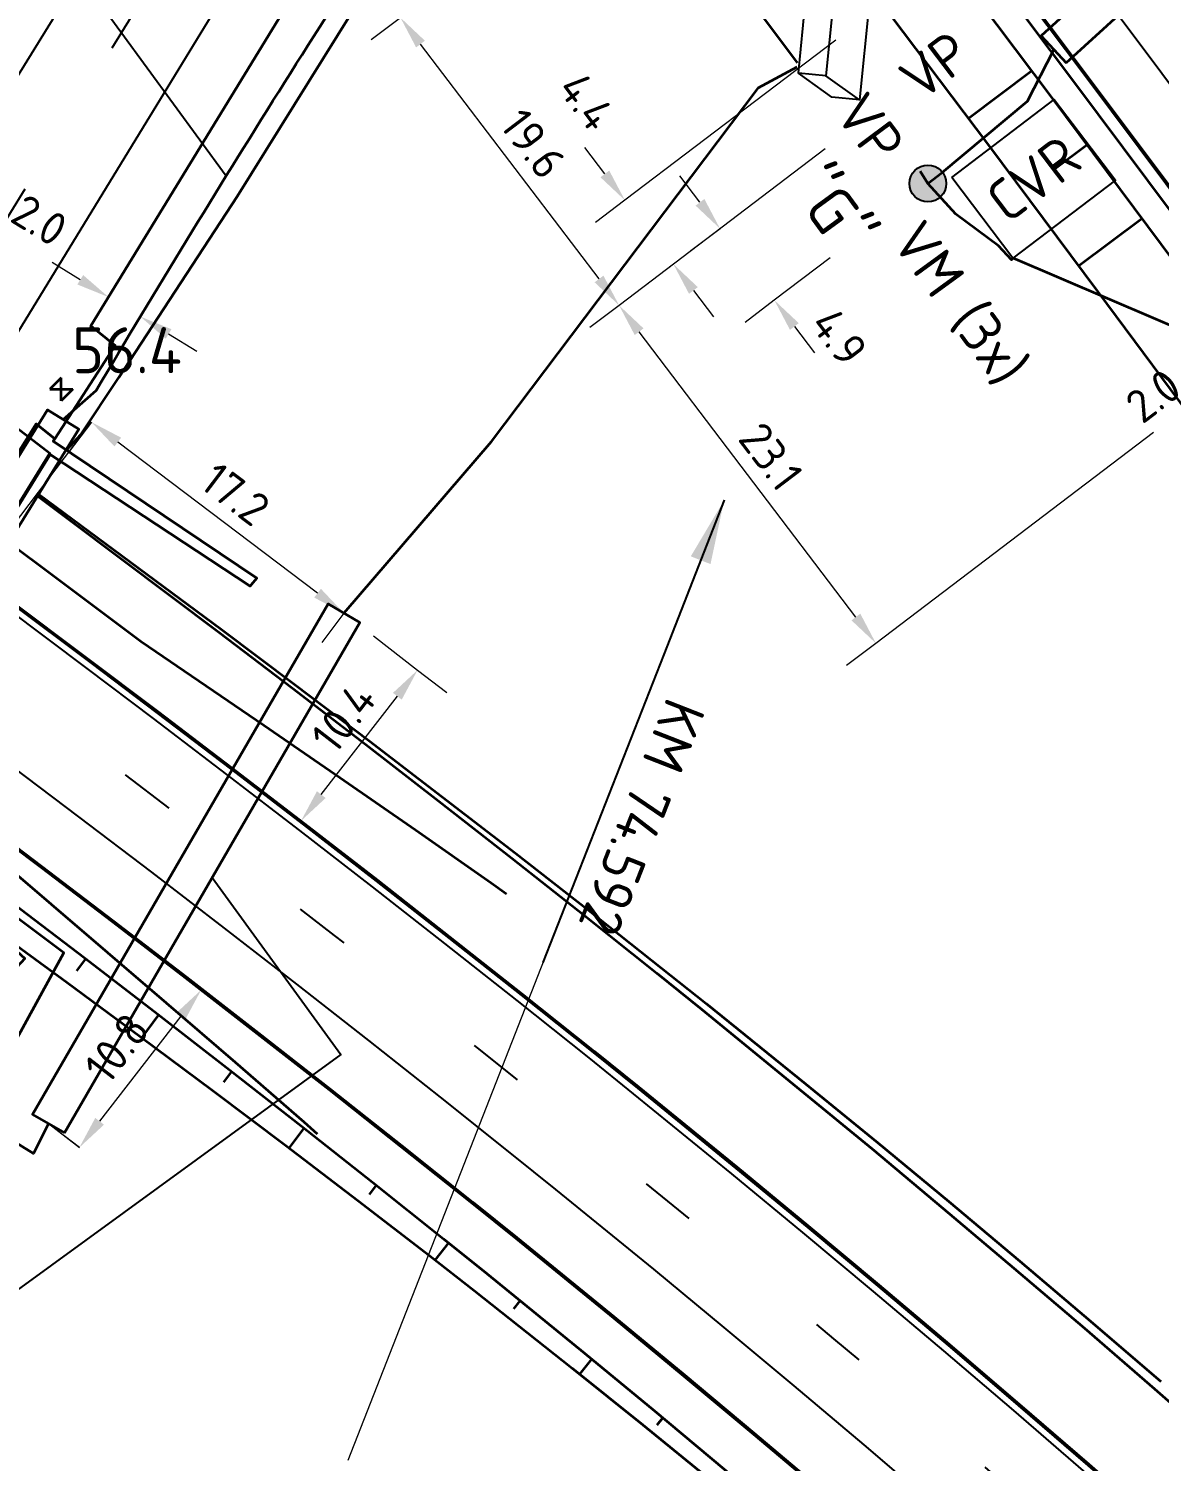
# Model space of a CAD drawing. Header units: metres. Extents: x 134219 to 139178, y 438661 to 444352.
# Drawn here: x 135409.4 to 135470.9, y 442980.7 to 443058.5 of the extents above; entities that cross this region are included whole.
import ezdxf
from ezdxf.enums import TextEntityAlignment as Align

# ---------------------------------------------------------------- set-up
doc = ezdxf.new("R2010")
doc.units = ezdxf.units.M
doc.linetypes.add('13strp', pattern=[4, 1, -3])
doc.linetypes.add('39strp', pattern=[12, 3, -9])
doc.layers.get('DEFPOINTS').update_dxf_attribs({"color": 193})
for name, color, linetype, lineweight in [('N-WE-AM-KILOMETRERING-S', 7, 'Continuous', 25), ('N-WE-KL-DATA-T18', 1, 'Continuous', 18), ('N-WE-KL-DATA-T25', 7, 'Continuous', 25), ('N-WE-KL-DATA_GLASVEZEL-S', 10, 'Continuous', 25), ('N-WE-KL-DATA_GLASVEZEL_HULPSTUK-S', 90, 'Continuous', 25), ('N-WE-KL-ET-T18', 1, 'Continuous', 18), ('N-WE-KL-ET-T25', 7, 'Continuous', 25), ('N-WE-KL-ET_HULPSTUK_MOF-S', 10, 'Continuous', 25), ('N-WE-KL-ET_LS_OV_KABEL-G', 10, 'KL-LS-OV-N', 35), ('N-WE-KL-ET_LS_OV_KABEL-M', 7, 'Continuous', 18), ('N-WE-KL-ET_LS_OV_KAST-G', 10, 'Continuous', 35), ('N-WE-KL-ET_MANTELBUIS-G', 10, 'Continuous', 35), ('N-WE-KL-MONITORING-T18', 1, 'Continuous', 25), ('Utd-geleiderail-nw', 8, 'glm a2ee v014$0$f2m40080', 35), ('Utd-ondergr-bs', 8, 'Continuous', 35), ('Utd-ondergr-nw', 8, '13strp', 35), ('X-XX-AL-AANPIJLING-G', 7, 'Continuous', 18), ('X-XX-AL-AANPIJLING-S', 7, 'Continuous', 25)]:
    doc.layers.add(name, color=color, linetype=linetype, lineweight=lineweight)
for name, color, linetype in [('N-WE-KL-MONITORING-T25', 2, 'Continuous'), ('Utd-weg-bs', 8, 'Continuous'), ('Utd-weg-nw', 8, 'Continuous')]:
    doc.layers.add(name, color=color, linetype=linetype)
doc.styles.add('dtm a2ee v011$0$rtw_iso', font='NLCS-ISO.ttf')
doc.styles.add('ISO18', font='NLCS-ISO.ttf')
doc.styles.add('ISO25', font='NLCS-ISO.ttf')
doc.styles.add('NLCS-ISO', font='NLCS-ISO.ttf')
doc.styles.add('NLCS_18', font='NLCS-ISO.ttf', dxfattribs={"height": 1.799999952316284})
doc.linetypes.add('glm a2ee v014$0$f2m40080', pattern='A,2,-1,[160,RTW.shx,S=0.5,R=0,X=0,Y=0],-1', length=4)
doc.linetypes.add('KL-LS-OV-N', pattern='A,4,-1,[103,NLCS.SHX,S=0.75,R=0,X=0,Y=0],-1,4,-1.5,["0V",Standard,S=1,R=0,X=0,Y=-0.5],-3', length=14.5)
doc.dimstyles.new('NLCS_t18_pijl_Dimension_l3_h1', dxfattribs={"dimtxt": 1.799999952316284, "dimasz": 1.8, "dimexe": 2, "dimexo": 2, "dimgap": 0.7, "dimtad": 1, "dimdec": 1, "dimzin": 0, "dimdsep": 46, "dimtxsty": 'NLCS_18', "dimcen": 2.5, "dimdle": 2, "dimclrd": 256, "dimclre": 256, "dimclrt": 256, "dimadec": 1, "dimazin": 0, "dimtfac": 1, "dimtdec": 1, "dimtofl": 0, "dimtmove": 1, "dimatfit": 0, "dimfxl": 0, "dimtolj": 1, "dimtzin": 0, "dimlwd": 18, "dimlwe": 18, "dimarcsym": 0})
doc.dimstyles.new('UTD', dxfattribs={"dimtxt": 1.8, "dimasz": 1.8, "dimexe": 0, "dimexo": 0, "dimgap": 0.5, "dimtad": 1, "dimdec": 1, "dimzin": 1, "dimdsep": 46, "dimtxsty": 'ISO18', "dimcen": 2.5, "dimclrd": 256, "dimclre": 256, "dimclrt": 1, "dimadec": 0, "dimazin": 0, "dimtfac": 1, "dimtdec": 1, "dimtmove": 0, "dimatfit": 3, "dimfxl": 0, "dimlwd": -1, "dimlwe": -1, "dimarcsym": 0})

# ---------------------------------------------------------------- blocks, each defined once
blk = doc.blocks.new('SKL-ET_OV_KAST_VOEDINGSPUNT-SO')
at = {"layer": 'N-WE-KL-ET-T18', "linetype": 'ByBlock', "style": 'NLCS-ISO', "flags": 1}
for tag, p in [('OMSCHRIJVING_LEGENDA', (-1.4210854715202e-14, -8.430527452786919)), ('LOCATIE', (-1.4210854715202e-14, -12.21503754856531)), ('BPS-CODERING', (-1.4210854715202e-14, -15.99954764434369)), ('VOEDINGSPUNT', (-1.4210854715202e-14, -19.78405774012208)), ('GROEPSNUMMER', (-1.4210854715202e-14, -23.56856783590047)), ('POSITIE_X', (-1.4210854715202e-14, -27.35307793167885)), ('POSITIE_Y', (-1.4210854715202e-14, -31.13758802745724)), ('OVERIGE_OPMERKING(EN)_1', (-1.4210854715202e-14, -34.92209812323563)), ('OVERIGE_OPMERKING(EN)_2', (-1.4210854715202e-14, -38.70660821901402))]:
    blk.add_attdef(tag, p, '', height=1.8, dxfattribs=at)
at = {"layer": 'N-WE-KL-ET-T25', "linetype": 'ByBlock', "style": 'NLCS-ISO'}
for tag, p in [('KASTNAAM', (-1.4210854715202e-14, 5.268917656096164)), ('SOORT_KAST', (-1.4210854715202e-14, -4.440892098500626e-16))]:
    blk.add_attdef(tag, text='', height=2.5, dxfattribs=at).set_placement(p, align=Align.MIDDLE_CENTER)
blk = doc.blocks.new('SKL-DATA_GLASVEZEL_CVR_RUIMTE')
at = {"color": 0, "linetype": 'ByBlock'}
blk.add_lwpolyline([(-3.5, 2.75), (3.5, 2.75), (3.5, -2.75), (-3.5, -2.75), (-3.5, 2.75)], dxfattribs=at)
at = {"layer": 'N-WE-KL-DATA-T18', "linetype": 'ByBlock', "style": 'NLCS-ISO', "flags": 1}
for tag, p in [('OMSCHRIJVING_LEGENDA', (0, -8.430527452786919)), ('LOCATIE', (0, -12.21503754856531)), ('TYPE_HANDHOLE', (0, -15.99954764434369)), ('TYPE_GCO', (0, -19.78405774012208)), ('BPS-CODERING', (0, -23.56856783590047)), ('POSITIE_X', (0, -27.35307793167885)), ('POSITIE_Y', (0, -31.13758802745724)), ('OVERIGE_OPMERKING(EN)_1', (0, -34.92209812323563)), ('OVERIGE_OPMERKING(EN)_2', (0, -38.70660821901402))]:
    blk.add_attdef(tag, p, '', height=1.8, dxfattribs=at)
at = {"layer": 'N-WE-KL-DATA-T25', "style": 'ISO25'}
blk.add_attdef('CVR-NAAM', text='', height=2.5, dxfattribs=at).set_placement((0, 6.210601506172679), align=Align.MIDDLE_CENTER)
at = {"layer": 'N-WE-KL-DATA-T25', "linetype": 'ByBlock', "style": 'NLCS-ISO'}
blk.add_attdef('TYPE_SYMBOOL', text='', height=2.5, dxfattribs=at).set_placement((0, 0), align=Align.MIDDLE_CENTER)
blk = doc.blocks.new('SKL-DATA_GLASVEZEL_KABELPUT_RECHTHOEKIG')
at = {"color": 0, "linetype": 'ByBlock'}
for points in [[(-3.749999999999993, -0.8660254037844415), (-2.624999999999993, 1.082531754730531), (2.625000000000007, 1.082531754730531), (1.500000000000007, -0.8660254037844415)], [(2.625000000000007, 1.082531754730531), (2.625000000000007, -0.4174682452694687), (1.500000000000007, -2.366025403784441)], [(-3.749999999999993, -0.8660254037844415), (1.500000000000007, -0.8660254037844415), (1.500000000000007, -2.366025403784441), (-3.749999999999993, -2.366025403784441), (-3.749999999999993, -0.8660254037844415)]]:
    blk.add_lwpolyline(points, dxfattribs=at)
at = {"layer": 'N-WE-KL-DATA-T18', "linetype": 'ByBlock', "style": 'NLCS-ISO', "flags": 1}
for tag, p in [('OMSCHRIJVING_LEGENDA', (-0.5624999999999929, -8.322274277313873)), ('LOCATIE', (-0.5624999999999929, -12.10678437309226)), ('TYPE_HANDHOLE', (-0.5624999999999929, -15.89129446887065)), ('TYPE_GCO', (-0.5624999999999929, -19.67580456464903)), ('BPS-CODERING', (-0.5624999999999929, -23.46031466042742)), ('POSITIE_X', (-0.5624999999999929, -27.24482475620581)), ('POSITIE_Y', (-0.5624999999999929, -31.0293348519842)), ('OVERIGE_OPMERKING(EN)_1', (-0.5624999999999929, -34.81384494776258)), ('OVERIGE_OPMERKING(EN)_2', (-0.5624999999999929, -38.59835504354097))]:
    blk.add_attdef(tag, p, '', height=1.8, dxfattribs=at)
at = {"layer": 'N-WE-KL-DATA-T25', "linetype": 'ByBlock', "style": 'NLCS-ISO'}
blk.add_attdef('TYPE_SYMBOOL', text='', height=2.5, dxfattribs=at).set_placement((15.34877089155521, -0.1303211440836254), align=Align.MIDDLE_CENTER)
blk = doc.blocks.new('*D551')
at = {"layer": 'DEFPOINTS', "color": 0, "transparency": 16777216}
for p in [(135441.8377853155, 443049.1984556682), (135441.8377853152, 443049.1984556679), (135444.4721867741, 443045.7302420093)]:
    blk.add_point(p, dxfattribs=at)
at = {"layer": 'N-WE-KL-ET_LS_OV_KABEL-M', "linetype": 'Continuous', "lineweight": 18, "transparency": 16777216}
for p, q in [((135440.7490129556, 443050.6318344556), (135439.660240596, 443052.0652132433)), ((135445.5609591335, 443044.2968632214), (135446.6497314931, 443042.8634844338))]:
    blk.add_line(p, q, dxfattribs=at)
at = {"layer": 'N-WE-KL-ET_LS_OV_KABEL-M', "lineweight": 18, "transparency": 16777216}
for p, q in [((135441.8377853152, 443049.1984556679), (135440.2451422178, 443047.9887086017)), ((135444.4721867739, 443045.7302420092), (135442.8795436764, 443044.5204949429))]:
    blk.add_line(p, q, dxfattribs=at)
at = {"layer": 'N-WE-KL-ET_LS_OV_KABEL-M', "transparency": 16777216}
for points in [[(135440.9879094202, 443050.8132965156), (135440.510116491, 443050.4503723957), (135441.8377853152, 443049.1984556679)], [(135445.799855598, 443044.4783252814), (135445.3220626688, 443044.1154011615), (135444.4721867739, 443045.7302420092)]]:
    blk.add_solid(points, dxfattribs=at)
at = {"layer": 'N-WE-KL-ET_LS_OV_KABEL-M', "transparency": 16777216, "insert": (135439.7609004007, 443054.5778746865), "char_height": 1.799999952316284, "attachment_point": 5, "rotation": 307.2197419634583, "style": 'NLCS_18'}
blk.add_mtext('\\A1;4.4', dxfattribs=at)
blk = doc.blocks.new('*D552')
at = {"layer": 'DEFPOINTS', "color": 0, "transparency": 16777216}
for p in [(135447.006297093, 443047.655113017), (135449.9555521074, 443043.7723917671), (135449.955552107, 443043.7723917668)]:
    blk.add_point(p, dxfattribs=at)
at = {"layer": 'N-WE-KL-ET_LS_OV_KABEL-M', "linetype": 'Continuous', "lineweight": 18, "transparency": 16777216}
for p, q in [((135445.9175247331, 443049.0884918043), (135444.8287523735, 443050.521870592)), ((135451.0443244666, 443042.3390129791), (135452.1330968262, 443040.9056341914))]:
    blk.add_line(p, q, dxfattribs=at)
at = {"layer": 'N-WE-KL-ET_LS_OV_KABEL-M', "lineweight": 18, "transparency": 16777216}
for p, q in [((135447.0062970927, 443047.6551130167), (135445.4136539952, 443046.4453659505)), ((135449.955552107, 443043.7723917668), (135448.3629090096, 443042.5626447005))]:
    blk.add_line(p, q, dxfattribs=at)
at = {"layer": 'N-WE-KL-ET_LS_OV_KABEL-M', "transparency": 16777216}
for points in [[(135446.1564211976, 443049.2699538643), (135445.6786282684, 443048.9070297444), (135447.0062970927, 443047.6551130167)], [(135451.2832209312, 443042.520475039), (135450.805428002, 443042.1575509191), (135449.955552107, 443043.7723917668)]]:
    blk.add_solid(points, dxfattribs=at)
at = {"layer": 'N-WE-KL-ET_LS_OV_KABEL-M', "transparency": 16777216, "insert": (135453.4764294626, 443041.7823054653), "char_height": 1.799999952316284, "attachment_point": 5, "rotation": 307.2197419632867, "style": 'NLCS_18'}
blk.add_mtext('\\A1;4.9', dxfattribs=at)
blk = doc.blocks.new('*D553')
at = {"layer": 'DEFPOINTS', "color": 0, "transparency": 16777216}
for p in [(135429.6452636801, 443059.1233275), (135429.6452636798, 443059.1233274997), (135441.5211183198, 443043.4886560503)]:
    blk.add_point(p, dxfattribs=at)
at = {"layer": 'N-WE-KL-ET_LS_OV_KABEL-M', "lineweight": 18, "transparency": 16777216}
for p, q in [((135429.6452636798, 443059.1233274997), (135428.0526205823, 443057.9135804335)), ((135441.5211183194, 443043.4886560501), (135439.928475222, 443042.2789089838))]:
    blk.add_line(p, q, dxfattribs=at)
at = {"layer": 'N-WE-KL-ET_LS_OV_KABEL-M', "linetype": 'Continuous', "lineweight": 18, "transparency": 16777216}
blk.add_line((135440.4323459598, 443044.9220348377), (135430.7340360394, 443057.689948712), dxfattribs=at)
at = {"layer": 'N-WE-KL-ET_LS_OV_KABEL-M', "transparency": 16777216}
for points in [[(135430.9729325039, 443057.871410772), (135430.4951395747, 443057.5084866521), (135429.6452636798, 443059.1233274997)], [(135440.6712424244, 443045.1034968976), (135440.1934494952, 443044.7405727778), (135441.5211183194, 443043.4886560501)]]:
    blk.add_solid(points, dxfattribs=at)
at = {"layer": 'N-WE-KL-ET_LS_OV_KABEL-M', "transparency": 16777216, "insert": (135436.8573054586, 443052.2737894134), "char_height": 1.799999952316284, "attachment_point": 5, "rotation": 307.2197419633662, "style": 'NLCS_18'}
blk.add_mtext('\\A1;19.6', dxfattribs=at)
blk = doc.blocks.new('*D555')
at = {"layer": 'DEFPOINTS', "color": 0, "transparency": 16777216}
for p in [(135441.5211183197, 443043.4886560504), (135441.5211183195, 443043.4886560502), (135455.4763464186, 443025.1164703888)]:
    blk.add_point(p, dxfattribs=at)
at = {"layer": 'N-WE-KL-ET_LS_OV_KABEL-M', "lineweight": 18, "transparency": 16777216}
for p, q in [((135441.5211183195, 443043.4886560502), (135439.9284752221, 443042.2789089839)), ((135455.4763464183, 443025.1164703886), (135453.8837033209, 443023.9067233223))]:
    blk.add_line(p, q, dxfattribs=at)
at = {"layer": 'N-WE-KL-ET_LS_OV_KABEL-M', "linetype": 'Continuous', "lineweight": 18, "transparency": 16777216}
blk.add_line((135454.3875740587, 443026.5498491763), (135442.6098906791, 443042.0552772626), dxfattribs=at)
at = {"layer": 'N-WE-KL-ET_LS_OV_KABEL-M', "transparency": 16777216}
for points in [[(135442.8487871437, 443042.2367393224), (135442.3709942145, 443041.8738152026), (135441.5211183195, 443043.4886560502)], [(135454.6264705234, 443026.7313112362), (135454.1486775941, 443026.3683871164), (135455.4763464183, 443025.1164703886)]]:
    blk.add_solid(points, dxfattribs=at)
at = {"layer": 'N-WE-KL-ET_LS_OV_KABEL-M', "transparency": 16777216, "insert": (135449.7728468279, 443035.2703608579), "char_height": 1.799999952316284, "attachment_point": 5, "rotation": 307.21974196338135, "style": 'NLCS_18'}
blk.add_mtext('\\A1;23.1', dxfattribs=at)
blk = doc.blocks.new('*D556')
at = {"layer": 'DEFPOINTS', "color": 0, "transparency": 16777216}
for p in [(135477.4244367198, 443041.7879003501), (135477.4244367199, 443041.7879003499), (135475.798469075, 443040.552840473)]:
    blk.add_point(p, dxfattribs=at)
at = {"layer": 'N-WE-KL-ET_LS_OV_KABEL-M', "linetype": 'Continuous', "lineweight": 18, "transparency": 16777216}
for p, q in [((135478.8578155076, 443042.8766727095), (135480.2911942952, 443043.9654450691)), ((135474.3650902874, 443039.4640681132), (135472.9317114998, 443038.3752957537))]:
    blk.add_line(p, q, dxfattribs=at)
at = {"layer": 'N-WE-KL-ET_LS_OV_KABEL-M', "lineweight": 18, "transparency": 16777216}
for p, q in [((135477.4244367199, 443041.7879003499), (135478.6341837861, 443040.1952572525)), ((135475.7984690751, 443040.5528404729), (135477.0082161413, 443038.9601973754))]:
    blk.add_line(p, q, dxfattribs=at)
at = {"layer": 'N-WE-KL-ET_LS_OV_KABEL-M', "transparency": 16777216}
for points in [[(135478.6763534476, 443043.1155691742), (135479.0392775675, 443042.637776245), (135477.4244367199, 443041.7879003499)], [(135474.1836282275, 443039.7029645779), (135474.5465523473, 443039.2251716487), (135475.7984690751, 443040.5528404729)]]:
    blk.add_solid(points, dxfattribs=at)
at = {"layer": 'N-WE-KL-ET_LS_OV_KABEL-M', "transparency": 16777216, "insert": (135470.5436242169, 443038.570580164), "char_height": 1.799999952316284, "attachment_point": 5, "rotation": 37.21974196311249, "style": 'NLCS_18'}
blk.add_mtext('\\A1;2.0', dxfattribs=at)
blk = doc.blocks.new('*D453')
at = {"layer": 'DEFPOINTS', "color": 0, "transparency": 16777216}
for p in [(135418.8164672562, 443006.2805888157), (135412.2000335839, 442997.7170765738), (135412.2000335839, 442997.7170765738)]:
    blk.add_point(p, dxfattribs=at)
at = {"layer": 'N-WE-KL-ET_LS_OV_KABEL-M', "lineweight": 18, "transparency": 16777216}
for p, q in [((135418.8164672562, 443006.2805888158), (135417.2338234163, 443007.5033882581)), ((135412.2000335839, 442997.7170765738), (135410.617389744, 442998.9398760161))]:
    blk.add_line(p, q, dxfattribs=at)
at = {"layer": 'N-WE-KL-ET_LS_OV_KABEL-M', "linetype": 'Continuous', "lineweight": 18, "transparency": 16777216}
blk.add_line((135417.7159477581, 443004.8562093599), (135413.3005530819, 442999.1414560297), dxfattribs=at)
at = {"layer": 'N-WE-KL-ET_LS_OV_KABEL-M', "transparency": 16777216}
for points in [[(135417.4785511821, 443005.0396292763), (135417.9533443341, 443004.6727894435), (135418.8164672562, 443006.2805888158)], [(135413.0631565059, 442999.324875946), (135413.5379496579, 442998.9580361134), (135412.2000335839, 442997.7170765738)]]:
    blk.add_solid(points, dxfattribs=at)
at = {"layer": 'N-WE-KL-ET_LS_OV_KABEL-M', "transparency": 16777216, "insert": (135414.2361917339, 443003.127089134), "char_height": 1.799999952316284, "attachment_point": 5, "rotation": 52.309219126984885, "style": 'NLCS_18'}
blk.add_mtext('\\A1;10.8', dxfattribs=at)
blk = doc.blocks.new('*D454')
at = {"layer": 'DEFPOINTS', "color": 0, "transparency": 16777216}
for p in [(135412.8528199006, 443037.1438697), (135412.8528199006, 443037.1438696999), (135426.57607676, 443026.75730065)]:
    blk.add_point(p, dxfattribs=at)
at = {"layer": 'N-WE-KL-ET_LS_OV_KABEL-M', "lineweight": 18, "transparency": 16777216}
for p, q in [((135412.8528199006, 443037.1438696999), (135411.6458309903, 443035.5491353114)), ((135426.57607676, 443026.7573006499), (135425.3690878496, 443025.1625662613))]:
    blk.add_line(p, q, dxfattribs=at)
at = {"layer": 'N-WE-KL-ET_LS_OV_KABEL-M', "linetype": 'Continuous', "lineweight": 18, "transparency": 16777216}
blk.add_line((135425.1408158102, 443027.8435906692), (135414.2880808504, 443036.0575796806), dxfattribs=at)
at = {"layer": 'N-WE-KL-ET_LS_OV_KABEL-M', "transparency": 16777216}
for points in [[(135414.4691291869, 443036.2967898389), (135414.1070325138, 443035.8183695223), (135412.8528199006, 443037.1438696999)], [(135425.3218641468, 443028.0828008276), (135424.9597674737, 443027.604380511), (135426.57607676, 443026.7573006499)]]:
    blk.add_solid(points, dxfattribs=at)
at = {"layer": 'N-WE-KL-ET_LS_OV_KABEL-M', "transparency": 16777216, "insert": (135420.6800394442, 443033.2263726668), "char_height": 1.799999952316284, "attachment_point": 5, "rotation": 322.8794183338432, "style": 'NLCS_18'}
blk.add_mtext('\\A1;17.2', dxfattribs=at)
blk = doc.blocks.new('*D455')
at = {"layer": 'DEFPOINTS', "color": 0, "transparency": 16777216}
for p in [(135430.5758371965, 443023.6671675296), (135430.5758371965, 443023.6671675296), (135424.2437301648, 443015.4711092379)]:
    blk.add_point(p, dxfattribs=at)
at = {"layer": 'N-WE-KL-ET_LS_OV_KABEL-M', "lineweight": 18, "transparency": 16777216}
for p, q in [((135430.5758371965, 443023.6671675296), (135432.1585203105, 443022.4444189206)), ((135424.2437301648, 443015.4711092379), (135425.8264132788, 443014.2483606289))]:
    blk.add_line(p, q, dxfattribs=at)
at = {"layer": 'N-WE-KL-ET_LS_OV_KABEL-M', "linetype": 'Continuous', "lineweight": 18, "transparency": 16777216}
blk.add_line((135425.3442039129, 443016.8955240404), (135429.4753634485, 443022.242752727), dxfattribs=at)
at = {"layer": 'N-WE-KL-ET_LS_OV_KABEL-M', "transparency": 16777216}
for points in [[(135429.2379609814, 443022.4261650183), (135429.7127659156, 443022.0593404357), (135430.5758371965, 443023.6671675296)], [(135425.1068014458, 443017.0789363318), (135425.58160638, 443016.7121117491), (135424.2437301648, 443015.4711092379)]]:
    blk.add_solid(points, dxfattribs=at)
at = {"layer": 'N-WE-KL-ET_LS_OV_KABEL-M', "transparency": 16777216, "insert": (135426.5532871685, 443021.077573864), "char_height": 1.799999952316284, "attachment_point": 5, "rotation": 52.311059401848325, "style": 'NLCS_18'}
blk.add_mtext('\\A1;10.4', dxfattribs=at)
blk = doc.blocks.new('SKL-ET_HULP_MOF_VERBINDINGSMOF-SO')
at = {"ltscale": 10}
h = blk.add_hatch(color=256, dxfattribs=at)
edge = h.paths.add_edge_path()
edge.add_arc((0, 0), 1, 0, 360)
blk.add_circle((0, 0), 1)
at = {"layer": 'N-WE-KL-MONITORING-T18', "style": 'ISO18', "flags": 1}
for tag, p in [('OMSCHRIJVING_LEGENDA', (0, -8.430527452961542)), ('LOCATIE', (0, -12.21503754873993)), ('MASTNUMMER', (0, -15.99954764451832)), ('VAN', (0, -19.7840577402967)), ('NAAR', (0, -23.56856783607509)), ('VOEDINGSPUNT', (0, -27.35307793185348)), ('GROEPSNUMMER', (0, -31.13758802763186)), ('OVERIGE_OPMERKING(EN)_1', (0, -34.92209812335204)), ('OVERIGE_OPMERKING(EN)_2', (0, -38.70660821913043))]:
    blk.add_attdef(tag, p, '', height=1.8, dxfattribs=at)
at = {"layer": 'N-WE-KL-MONITORING-T25', "style": 'ISO25'}
blk.add_attdef('SOORT_MOF', (0, 2.714740897936281), '', height=2.25, dxfattribs=at)
blk = doc.blocks.new('SAL-AM_KILOMETRERING-SO (1)')
blk.add_lwpolyline([(10, 0), (19, 0), (37, 0)])
at = {"style": 'NLCS-ISO'}
blk.add_text('KM', height=2.25, dxfattribs=at).set_placement((21, 1))
blk.add_attdef('KM', (26, 1), '', height=2.25, dxfattribs=at)
blk = doc.blocks.new('dtm a2ee v011$0$hecto-flat-104')
at = {"layer": 'Utd-ondergr-bs'}
for p, q in [((0, 0.625), (-0.625, 0)), ((-0.625, 0), (0.625, 0)), ((0, -0.625), (0, 0.625)), ((0.625, 0), (0, -0.625))]:
    blk.add_line(p, q, dxfattribs=at)
blk = doc.blocks.new('*D600')
at = {"layer": 'DEFPOINTS', "color": 0, "transparency": 16777216}
for p in [(135413.7842641031, 443043.936852044), (135415.5124941188, 443042.8767150773), (135415.5124941187, 443042.8767150772)]:
    blk.add_point(p, dxfattribs=at)
at = {"layer": 'N-WE-KL-ET_LS_OV_KABEL-M', "linetype": 'Continuous', "lineweight": 18, "transparency": 16777216}
for p, q in [((135412.2499376419, 443044.8780440066), (135410.7156111808, 443045.8192359693)), ((135417.0468205799, 443041.9355231145), (135418.581147041, 443040.9943311518))]:
    blk.add_line(p, q, dxfattribs=at)
at = {"layer": 'N-WE-KL-ET_LS_OV_KABEL-M', "lineweight": 18, "transparency": 16777216}
for p, q in [((135413.784264103, 443043.9368520439), (135412.7384952556, 443042.2320448649)), ((135415.5124941187, 443042.8767150772), (135414.4667252713, 443041.1719078982))]:
    blk.add_line(p, q, dxfattribs=at)
at = {"layer": 'N-WE-KL-ET_LS_OV_KABEL-M', "transparency": 16777216}
for points in [[(135412.4068029691, 443045.1337650834), (135412.0930723148, 443044.6223229298), (135413.784264103, 443043.9368520439)], [(135417.203685907, 443042.1912441914), (135416.8899552528, 443041.6798020377), (135415.5124941187, 443042.8767150772)]]:
    blk.add_solid(points, dxfattribs=at)
at = {"layer": 'N-WE-KL-ET_LS_OV_KABEL-M', "transparency": 16777216, "insert": (135410.0319107497, 443048.1156789995), "char_height": 1.799999952316284, "attachment_point": 5, "rotation": 328.4740674196237, "style": 'NLCS_18'}
blk.add_mtext('\\A1;2.0', dxfattribs=at)

msp = doc.modelspace()

# ---------------------------------------------------------------- linework, layer by layer
at = {"layer": 'N-WE-KL-ET_LS_OV_KABEL-G', "flags": 128}
msp.add_lwpolyline([(135411.3124865438, 443037.2819800818), (135413.1162358181, 443038.8696498541, -0.01253549416624945), (135433.3521504715, 443071.0786459725), (135439.1829368283, 443080.5238563867), (135439.3743285494, 443082.1664843139)], format="xyb", dxfattribs=at)
for points in [[(135451.2088333134, 443056.6747412454), (135436.5624766081, 443076.2790090116)], [(135451.1844621236, 443056.4314175082), (135449.061221147, 443055.283430305), (135434.571832962, 443036.095135264), (135434.579459565, 443036.067651175), (135426.5714151076, 443026.7599980419)], [(135410.522419528, 442999.013252934), (135409.6991718384, 442997.3857869611), (135406.4593130724, 442999.3894667195), (135411.3547172266, 443008.2902856728), (135374.572085829, 443035.916263745), (135373.9319197, 443035.52403871), (135373.149815951, 443035.540735739)]]:
    msp.add_lwpolyline(points, dxfattribs=at)
for points, elevation in [([(135458.2993642582, 443050.1102224382), (135459.072107904, 443050.712948319), (135463.717995986, 443054.593523222), (135465.139689977, 443057.369665547), (135465.130158409, 443057.401628368)], 0.8548405480466809), ([(135605.0271390441, 442840.0369976698), (135605.939152847, 442841.29087091), (135608.035756655, 442842.321778678), (135609.177056372, 442840.4600964671), (135610.818056743, 442838.257825933), (135613.852058238, 442836.53364671), (135614.637004577, 442836.814207815), (135615.072243825, 442837.668823678), (135614.563632481, 442838.963968731), (135594.286105793, 442869.185374471), (135576.040257332, 442896.914783194), (135576.025436261, 442896.893522521), (135554.752091965, 442927.294931565), (135543.59196247, 442945.187386835), (135475.798469075, 443040.552840473), (135462.930509967, 443046.0446974071), (135462.8440155863, 443045.9639564189), (135462.1272557551, 443046.7317906882), (135459.8127673031, 443048.4446645722), (135458.2993642582, 443050.1102224382), (135457.8717753678, 443050.7748945396)], 0.951567250797694)]:
    msp.add_lwpolyline(points, dxfattribs=dict(at, elevation=elevation))
at = {"layer": 'N-WE-KL-ET_LS_OV_KABEL-M'}
for points, elevation in [([(135453.3022541615, 443057.9066889035), (135441.8377853152, 443049.198455668)], 0.9009587381843644), ([(135452.9826203072, 443046.0717059575), (135449.9555521071, 443043.7723917668)], 0.828621575263298)]:
    msp.add_lwpolyline(points, dxfattribs=dict(at, elevation=elevation))
for points in [[(135452.7253906662, 443051.9992480484), (135441.5211183194, 443043.4886560501)], [(135406.5795905255, 443028.855363877), (135412.8528199006, 443037.1438697)], [(135470.5545819474, 443036.5696649086), (135455.4763464183, 443025.1164703886)], [(135428.1716801214, 443025.5245701221), (135430.5758371965, 443023.6671675296)], [(135410.522419528, 442999.013252934), (135412.2000335839, 442997.7170765738)]]:
    msp.add_lwpolyline(points, dxfattribs=at)
at = {"layer": 'N-WE-KL-ET_MANTELBUIS-G', "flags": 128}
for points in [[(135465.8036361291, 443056.662420846), (135480.8143780671, 443070.338418393), (135479.4674226269, 443071.816833437), (135464.4566806889, 443058.1408358899)], [(135399.8965030807, 443016.8840183041), (135398.1946241768, 443017.934545884), (135410.4615470919, 443037.8072438717), (135412.1634259957, 443036.7567162918)], [(135411.3879632923, 442998.5124196362), (135427.4416205242, 443026.2564673523), (135425.7105329957, 443027.2581339477), (135409.6568757638, 442999.5140862317)]]:
    msp.add_lwpolyline(points, close=True, dxfattribs=at)
at = {"layer": 'Utd-geleiderail-nw', "linetype": 'Continuous', "flags": 128}
for points in [[(135442.3233835736, 443087.1031485224), (135446.7098611892, 443081.4445064493), (135448.2210564083, 443079.4647634964), (135454.2373034661, 443071.5406552101), (135460.2337469249, 443063.6016568338), (135462.3438381326, 443060.7932501242), (135466.2065326737, 443055.6522319413), (135475.5410084089, 443043.1644817761), (135483.4067383653, 443031.2762482003), (135488.799704655, 443023.0809526283)], [(135401.9481299517, 443035.3814884963), (135409.9857360034, 443029.4064395624), (135415.5636659749, 443025.218153202), (135422.221008906, 443020.6765791634), (135426.3505248106, 443017.8352244501), (135430.4685589098, 443014.9757694767), (135434.5742324135, 443012.0971199387), (135435.4002688164, 443011.511984307)], [(135407.4564409343, 443013.6732788121), (135416.9114790016, 443005.5892626911), (135420.6609570312, 443002.3556434123), (135424.3933668169, 442999.107012109), (135425.1281123167, 442998.4612399583)]]:
    msp.add_lwpolyline(points, dxfattribs=at)
at = {"layer": 'Utd-ondergr-bs', "flags": 128}
for points in [[(135438.551, 443080.765), (135436.496, 443077.503), (135434.958, 443078.58), (135412.826, 443042.369), (135414.136, 443041.308), (135410.866, 443036.236), (135409.857, 443037.041), (135397.534, 443017.312), (135398.648, 443016.42), (135396.944, 443013.966), (135395.946, 443014.777), (135386.161, 442999.058), (135385.724, 442999.29), (135376.173, 442983.52), (135364.304, 442964.564), (135354.196, 442948.492), (135343.887, 442932.463), (135332.883, 442915.287)], [(135411.481, 443035.603), (135412.3, 443036.484), (135414.338, 443039.571), (135420.777, 443049.407), (135430.114, 443064.42), (135436.564, 443074.262), (135438.986, 443078.654), (135439.017, 443079.911), (135438.551, 443080.765)], [(135421.535, 443028.302), (135421.849, 443028.663), (135410.777, 443036.102), (135410.866, 443036.236)], [(135399.298, 443017.078), (135402.482, 443022.228), (135406.287, 443028.382), (135410.615, 443035.384)], [(135410.615, 443035.384), (135421.479, 443028.219), (135421.535, 443028.302)]]:
    msp.add_lwpolyline(points, dxfattribs=at)
for points in [[(135374.041, 443036.497), (135385.359, 443054.875), (135410.6, 443035.451), (135399.232, 443017.066)], [(135398.648, 443016.42), (135397.534, 443017.312), (135409.857, 443037.041), (135410.866, 443036.236), (135410.777, 443036.102), (135421.849, 443028.663), (135421.535, 443028.302), (135421.479, 443028.219), (135410.615, 443035.384), (135406.287, 443028.382), (135402.482, 443022.228), (135399.298, 443017.078), (135409.234, 443007.994), (135408.782, 443007.494), (135398.803, 443016.588)]]:
    msp.add_lwpolyline(points, close=True, dxfattribs=at)
at = {"layer": 'Utd-ondergr-nw', "linetype": 'Continuous', "flags": 128}
for points in [[(135441.3749020843, 443086.0028932727), (135447.0447715162, 443078.5736019319), (135453.0582251457, 443070.6531290717), (135459.0518588216, 443062.7176473445), (135465.0256350839, 443054.7672063473), (135470.9795165962, 443046.80185577), (135476.913466147, 443038.8216453961), (135482.8274466491, 443030.826625102), (135488.72142114, 443022.8168448564), (135494.5953527825, 443014.7923547205), (135500.4492048646, 443006.7532048473), (135506.2829407997, 442998.6994454814), (135508.6107944811, 442995.4738623494), (135509.1922538106, 442994.6671029686), (135512.0965241268, 442990.6311269589), (135517.8899185114, 442982.5482997068), (135523.6630877445, 442974.4510142426), (135529.4159957437, 442966.3393211743), (135535.1486065537, 442958.2132712001), (135540.8608843453, 442950.0729151075), (135546.5527934173, 442941.9183037741), (135552.2242981948, 442933.7494881658), (135557.8753632312, 442925.566519338), (135563.5059532073, 442917.3694484342)], [(135438.9535858149, 443082.0878575871), (135443.6232555468, 443075.9691387489), (135449.6302087174, 443068.0572278087), (135455.6173633595, 443060.1303242259), (135461.5846820534, 443052.1884775437), (135467.5321275035, 443044.2317373985), (135473.4596625381, 443036.26015352), (135479.3672501103, 443028.2737757306), (135485.2548532976, 443020.272653945), (135491.1224353025, 443012.2568381702), (135496.9699594526, 443004.2263785052), (135502.797389201, 442996.1813251401), (135505.1227265053, 442992.9592288182), (135505.7035572855, 442992.153341533), (135508.6046881262, 442988.1217283567), (135514.3918199328, 442980.0476385274), (135520.158748451, 442971.959106115), (135525.9054376375, 442963.8561816731), (135531.6318515757, 442955.7389158448), (135537.3379544752, 442947.6073593628), (135543.0237106734, 442939.4615630498), (135548.6890846339, 442931.3015778165), (135554.3340409483, 442923.1274546631), (135559.9585443357, 442914.9392446778)], [(135460.793068149, 443064.0293599954), (135466.7701182481, 443056.0745618803), (135472.7272626944, 443048.1048460141), (135478.6644642556, 443040.1202622077), (135484.5816858245, 443032.1208603647), (135490.4788904183, 443024.1066904812), (135496.3560411794, 443016.0778026459), (135502.2131013758, 443008.0342470393), (135508.0500344009, 442999.9760739335), (135510.379163827, 442996.7487230699), (135510.9609418164, 442995.9415215569), (135513.8668037736, 442991.9033336922), (135519.6633731396, 442983.8160767699), (135525.43970627, 442975.7143537119), (135531.1957670627, 442967.598215154), (135536.9315195426, 442959.4677118221), (135542.6469278609, 442951.3228945315), (135548.3419562968, 442943.1638141878), (135554.016569256, 442934.9905217848), (135559.6707312723, 442926.8030684058), (135565.3044070074, 442918.6015052223)], [(135460.8489785402, 443064.0714792089), (135466.8261337626, 443056.1165411863), (135472.783382982, 443048.1466851504), (135478.7206889656, 443040.1619609126), (135484.6380146054, 443032.1624183777), (135490.5353229181, 443024.1481075425), (135496.4125770454, 443016.1190784968), (135502.2697402546, 443008.0753814216), (135508.1067759385, 443000.0170665903), (135510.4359463289, 442996.7896589646), (135511.0177345506, 442995.9824432547), (135513.9236476155, 442991.9441843671), (135519.7203189304, 442983.8567852077), (135525.4967536538, 442975.7549196582), (135531.252915683, 442967.6386383552), (135536.9887690422, 442959.5079920255), (135542.7042778821, 442951.3630314855), (135548.399406481, 442943.2038076415), (135554.0741192442, 442935.0303714882), (135559.7283807048, 442926.8427741098), (135565.3621555238, 442918.6410666787)], [(135460.4881981944, 443053.647777297), (135463.9279646584, 443056.2280852902)], [(135465.2068732334, 443050.9336488891), (135466.9283781679, 443052.2216374287)], [(135466.4788845883, 443045.6408096223), (135469.9251339081, 443048.2124528294)], [(135409.9501326667, 443033.1087533092), (135411.7541794789, 443031.7675968354), (135419.7745373996, 443025.7260273813), (135423.7702295328, 443022.6819679826), (135427.7550510077, 443019.6209562332), (135431.7280749676, 443016.5419267065), (135435.6883597099, 443013.4438241756), (135439.6349478489, 443010.3256044697), (135443.5668654951, 443007.1862353511), (135445.9931066999, 443005.2317859078), (135451.3818643517, 443000.8414655362), (135455.2629479067, 442997.636536563), (135459.1261664991, 442994.410095584), (135462.9714008943, 442991.1622421805), (135466.7985324123, 442987.8930765947), (135470.6074429322, 442984.6026997265), (135474.3980148953, 442981.2912131303)], [(135410.0094736717, 443033.2054377848), (135411.8324090492, 443031.8721753411), (135419.8980874461, 443025.8888440473), (135423.9154497951, 443022.8718174538), (135427.9212135697, 443019.8363332641), (135431.9144560733, 443016.7813196148), (135435.8942373841, 443013.7057162468), (135439.8595995289, 443010.6084753835), (135443.8095656754, 443007.488562635), (135446.2466138926, 443005.5453942106), (135451.6583723981, 443001.1782102393), (135455.5550993053, 442997.988329217), (135459.4330856668, 442994.7755210397), (135463.2921901014, 442991.5399013806), (135467.132271968, 442988.281586814), (135470.9531913711, 442985.0006948105)], [(135408.4596886783, 443027.3634703199), (135412.8521308803, 443024.0653281192), (135416.4498318254, 443021.3446653961), (135420.4286549659, 443018.3134580061), (135424.3954473711, 443015.2662962689), (135428.349294036, 443012.2021295435), (135432.289266019, 443009.1199182931), (135436.214419626, 443006.0186349229), (135440.1237956124, 443002.8972646375), (135442.535534541, 443000.9544976586), (135447.8915789841, 442996.5908293423), (135451.7491018773, 442993.4053563397), (135455.5888682598, 442990.1985019229), (135459.4107596205, 442986.9703650688), (135463.2146580002, 442983.721045411), (135467.0004459949, 442980.4506432367), (135470.7680067596, 442977.1592594841), (135474.5172240118, 442973.846995739)], [(135408.5016185612, 443027.4195228392), (135416.49214626, 443021.400428185), (135420.4711840968, 443018.369057224), (135424.4382059629, 443015.3217192139), (135428.3922967024, 443012.2573633256), (135432.3325272114, 443009.1749498225), (135436.2579536216, 443006.073450899), (135440.1676165018, 443002.9518515375), (135442.5795400049, 443001.0089358728), (135447.9360007979, 442996.6449283484), (135451.7938235541, 442993.4592077244), (135455.6338884192, 442990.2521040241), (135459.4560768731, 442987.023716232), (135463.2602709473, 442983.7741439897), (135467.0463532287, 442980.503487592), (135470.8142068631, 442977.2118479851), (135474.5637155592, 442973.8993267625)], [(135402.1582262741, 443018.9395774212), (135410.0905767999, 443012.9643148354), (135414.037134158, 443009.9576898331), (135417.9694418699, 443006.9370193916), (135421.8866075996, 443003.9012811516), (135425.7877268138, 443000.8494655871), (135429.6718820071, 442997.7805768081), (135433.5381419458, 442994.6936333815), (135435.9221419754, 442992.7732117713), (135441.2156149719, 442988.4605215678), (135445.0280727448, 442985.3122625307), (135448.8229814456, 442982.1428718658), (135452.6002239478, 442978.9524473933), (135456.3596836701, 442975.7410875831), (135460.1012445802, 442972.5088915508), (135463.824791198, 442969.2559590554), (135467.5302085996, 442965.9823904958), (135471.2173824205, 442962.6882869078)], [(135406.5617892333, 443015.720623509), (135410.1328912345, 443013.0200776243), (135414.0796632889, 443010.013289051), (135418.0122004616, 443006.9924423366), (135421.929610266, 443003.9565149337), (135425.8309880063, 443000.9044971165), (135429.7154160026, 442997.8353927842), (135433.5819628353, 442994.7482202814), (135435.9661474392, 442992.8276499854), (135441.2600367857, 442988.5146205739), (135445.0727944216, 442985.3661139154), (135448.868001605, 442982.1964739669), (135452.6455412004, 442979.0057985566), (135456.4052966172, 442975.7941861618), (135460.147151814, 442972.5617359062), (135463.8709913015, 442969.3085475563), (135467.576700147, 442966.0347215193), (135471.2641639769, 442962.7403588386)], [(135408.5914368319, 443010.9887188857), (135412.5303878079, 443007.9878889709), (135416.4545660483, 443004.9734636259), (135420.3630845613, 443001.9444271581), (135424.2550445678, 442998.8997771164), (135428.1295347357, 442995.8385250852), (135431.9856304351, 442992.759697496), (135434.3630912565, 442990.8445436153), (135439.6418135698, 442986.5438710658), (135443.4436476261, 442983.4043849028), (135447.2279815123, 442980.2438259968), (135450.994698428, 442977.0622918957), (135454.743682117, 442973.8598807948), (135458.4748168703, 442970.6366915336), (135462.1879875294, 442967.3928235931), (135465.883079491, 442964.1283770925), (135469.5599787091, 442960.8434527859), (135473.2185716995, 442957.5381520597)], [(135407.5351853977, 443009.5967701019), (135411.5319703575, 443006.6826370589), (135415.5112986346, 443003.7508167643), (135419.4723008178, 443000.8002805439), (135423.4140889543, 442997.8300175703), (135427.3357558247, 442994.8390357158), (135431.2363742497, 442991.8263624359), (135433.6400628371, 442989.9501006883), (135438.9738132342, 442985.7303483578), (135442.8125098986, 442982.6444035466), (135446.6311235715, 442979.5331923578), (135450.4294712579, 442976.3968604031), (135454.2073710604, 442973.2355546619), (135457.9646421892, 442970.0494234732), (135461.701104972, 442966.8386165271), (135465.4165808647, 442963.6032848569), (135469.1108924605, 442960.3435808299), (135472.7838635007, 442957.0596581395)], [(135412.0607201417, 443007.3132485842), (135412.5462888148, 443007.9756743376)], [(135415.6002326133, 443003.6845701648), (135416.5185564985, 443004.9238720974)], [(135420.0434410534, 443001.2759542568), (135420.4774221514, 443001.8549817507)], [(135423.6018461566, 442997.6868186695), (135424.4219051361, 442998.7679398342)], [(135427.9636977771, 442995.1574378455), (135428.3510123032, 442995.6616904581)], [(135431.5323280934, 442991.5953479531), (135432.263947522, 442992.5355003003)], [(135435.8102169419, 442988.9452951974), (135436.1560866879, 442989.3837571265)], [(135439.3830084923, 442985.4013945242), (135440.0361865385, 442986.2182049637)], [(135443.5862214524, 442982.6465145923), (135443.8950021672, 442983.0274275155)]]:
    msp.add_lwpolyline(points, dxfattribs=at)
at = {"layer": 'Utd-weg-bs', "flags": 128}
for points in [[(135431.948, 443093.807), (135416.054, 443067.629), (135400.724, 443042.821), (135386.186, 443019.477), (135367.608, 442989.787), (135348.786, 442959.844), (135329.884, 442930.125), (135311.627, 442901.756), (135296.605, 442878.493), (135278.082, 442849.884), (135260.361, 442822.882), (135242.668, 442796.155), (135224.94, 442769.557), (135206.101, 442741.456), (135189.763, 442717.452)], [(135436.753, 443087.602), (135423.723, 443066.378), (135408.29, 443041.1), (135393.583, 443017.628), (135377.346, 442991.615), (135361.357, 442966.103), (135345.488, 442941.03), (135329.091, 442915.494), (135313.116, 442890.602), (135295.087, 442862.696), (135277.736, 442836.035), (135260.422, 442809.75), (135242.993, 442783.588), (135227.625, 442760.542), (135211.459, 442736.545), (135203.543, 442724.792)]]:
    msp.add_lwpolyline(points, dxfattribs=at)
at = {"layer": 'Utd-weg-bs', "linetype": '39strp', "flags": 128}
msp.add_lwpolyline([(135434.33, 443090.731), (135420.388, 443067.876), (135403.752, 443040.905), (135389.095, 443017.258), (135371.607, 442989.427), (135355.865, 442964.279), (135338.904, 442937.605), (135323.443, 442913.359), (135303.366, 442882.249), (135283.881, 442852.09), (135265.084, 442823.551), (135244.739, 442792.731), (135224.15, 442761.93), (135207.618, 442737.335), (135196.664, 442721.128)], dxfattribs=at)
at = {"layer": 'Utd-weg-nw', "linetype": 'Continuous', "flags": 128}
for points in [[(135463.5246901212, 443066.0871844293), (135469.5068762398, 443058.1255508357), (135475.4691396007, 443050.1489866723), (135481.4114429399, 443042.1575417928), (135487.3337491181, 443034.1512661438), (135493.2360211209, 443026.1302097642), (135499.118222059, 443018.0944227859), (135504.9803151687, 443010.0439554323), (135510.8222638119, 443001.9788580189), (135513.1533946356, 442998.7487339249), (135513.7356725411, 442997.9408387917), (135516.6440314765, 442993.8991809526), (135522.4455817765, 442985.8049747312), (135528.2268784522, 442977.6962899436), (135533.9878853704, 442969.573177269), (135539.7285665251, 442961.4356874768), (135545.4488860367, 442953.2838714261), (135551.1488081535, 442945.1177800662), (135556.828297251, 442936.9374644348), (135562.4873178322, 442928.7429756589), (135568.1258345285, 442920.534364954)], [(135408.2200893473, 443027.0431702097), (135412.6113522526, 443023.7459135886), (135416.2080350564, 443021.0260208881), (135420.1856313611, 443017.9957481897), (135424.1511125612, 443014.949593726), (135428.1035645137, 443011.8865079316), (135432.0420592051, 443008.8054524108), (135435.9656539371, 443005.7054007741), (135439.87339053, 443002.5853394946), (135442.2840747477, 443000.6434221496), (135447.6377400483, 442996.2816921645), (135451.4935494388, 442993.0976341416), (135455.331610206, 442989.8922042021), (135459.1518038915, 442986.6655012789), (135462.9540125884, 442983.4176249612), (135466.7381189449, 442980.148675492), (135470.5040061679, 442976.8587537644), (135474.2515580265, 442973.5479613191)], [(135408.5783102394, 443018.3957202018), (135412.1579391751, 443015.6887253789), (135416.1149859796, 443012.6741087639), (135420.0585044948, 443009.6448261331), (135423.9875950152, 443006.599845933), (135427.9013450725, 443003.5381488812), (135431.7988286474, 443000.4587287808), (135435.6791054002, 442997.3605933525), (135438.0721232087, 442995.4329073735), (135443.3859378732, 442991.1036444374), (135447.213046094, 442987.9432873242), (135451.0225378053, 442984.7617173786), (135454.8142954308, 442981.5590327973), (135458.5882019409, 442978.3353324283), (135462.3441408576, 442975.0907157681), (135466.081996257, 442971.825282959), (135469.8016527735, 442968.5391347859), (135473.5029956033, 442965.2323726726)]]:
    msp.add_lwpolyline(points, dxfattribs=at)
at = {"layer": 'Utd-weg-nw', "linetype": '39strp', "flags": 128}
msp.add_lwpolyline([(135405.0924097506, 443025.1940509409), (135406.2134449506, 443024.3606567867), (135410.5948312459, 443021.0708168951), (135414.1829871157, 443018.3573731335), (135418.1503086703, 443015.3349284768), (135422.104808528, 443012.2972099296), (135426.0455797645, 443009.2431769323), (135429.9717021388, 443006.171800646), (135433.8822412923, 443003.0820647774), (135437.7762479651, 442999.9729664235), (135440.1780989782, 442998.0381647616), (135445.5118389608, 442993.692668301), (135449.3532977664, 442990.5204607329), (135453.1770740057, 442987.3269607904), (135456.9830496612, 442984.1122670381), (135460.7711072647, 442980.8764786947), (135464.5411299012, 442977.61969563), (135468.2930012124, 442974.3420183617), (135472.0266054, 442971.0435480525), (135475.7418272296, 442967.7243865067), (135479.4385520342, 442964.3846361672), (135483.1166657176, 442961.0244001125), (135486.7760547581, 442957.6437820536), (135490.4166062118, 442954.2428863298), (135494.0382077165, 442950.8218179072), (135496.5517780345, 442948.4249032935), (135497.6407474943, 442947.3806823737), (135501.2241143564, 442943.9195859372), (135501.5646771161, 442943.5886349778), (135504.788197705, 442940.4386354212), (135508.332887538, 442936.9379382624), (135511.8580744517, 442933.4176025063), (135515.3636496442, 442929.8777368055), (135518.849504919, 442926.3184504143), (135522.3155326883, 442922.7398531875), (135525.7616259763, 442919.1420555749), (135529.1876784223, 442915.5251686194), (135532.5935842842, 442911.8893039532), (135535.9792384416, 442908.2345737939), (135539.3445363996, 442904.5610909418), (135542.6893742908, 442900.8689687754), (135546.0136488801, 442897.1583212489), (135549.3172575665, 442893.4292628882), (135552.6000983871, 442889.6819087873), (135555.86207002, 442885.9163746051), (135559.1030717871, 442882.1327765615), (135562.3230036579, 442878.3312314338), (135565.5217662521, 442874.5118565533), (135569.19703799, 442870.0697138737), (135571.8556991051, 442866.8199286173), (135574.9921416432, 442862.9476524582), (135578.1095788778, 442859.0589015667), (135581.209009015, 442855.1546299946), (135584.2914435809, 442851.2357771751), (135587.3579065745, 442847.3032687026), (135590.4094336398, 442843.3580171307), (135593.4470712562, 442839.4009227878), (135596.4718759445, 442835.4328746066), (135599.484913489, 442831.4547509683), (135602.4872581749, 442827.4674205601), (135605.437462523, 442823.5285255121)], dxfattribs=at)
at = {"layer": 'X-XX-AL-AANPIJLING-S'}
msp.add_line((135420.166497202, 443050.5031704745), (135391.817560546, 443089.4277702358), dxfattribs=at)
msp.add_lwpolyline([(135419.4147919083, 443012.3844434943), (135426.4124737781, 443002.776253623), (135385.0281947323, 442972.6359230249)], dxfattribs=at)

# ---------------------------------------------------------------- block references
at = {"layer": 'N-WE-AM-KILOMETRERING-S', "extrusion": (-0.007027076060653566, -0.02291253446344247, 0.9997127767346476)}
ref = msp.add_blockref('SAL-AM_KILOMETRERING-SO (1)', (-407.5940819809621, 463152.1625390603, -11101.46386189693), dxfattribs=dict(at, rotation=265.6512863114806))
ref.add_attrib('KM', '74.592', (-408.568450493025, 463126.1615658862, -11101.46386189691), dxfattribs={"layer": 'N-WE-KL-MONITORING-T25', "extrusion": (-0.007027076060653581, -0.02291253446344244, 0.9997127767346476), "height": 2.25, "rotation": 265.6512863118222, "style": 'ISO25'})
at = {"layer": 'N-WE-KL-DATA_GLASVEZEL-S'}
ref = msp.add_blockref('SKL-DATA_GLASVEZEL_CVR_RUIMTE', (135464.0413394109, 443050.3624991395), dxfattribs=dict(at, rotation=37.19761339087813))
ref.add_attrib('CVR-NAAM', 'CVR "Everdingen"', dxfattribs={"layer": 'N-WE-KL-MONITORING-T25', "height": 2.5, "rotation": 306.0659960422107, "style": 'ISO25'}).set_placement((135482.2780513629, 443044.6356570608), align=Align.MIDDLE_CENTER)
ref.add_attrib('SOORT_KAST', 'CVR', dxfattribs={"layer": 'N-WE-KL-MONITORING-T25', "height": 2.25, "rotation": 37.19761339128265, "style": 'ISO25'}).set_placement((135464.0413394109, 443050.3624991395), align=Align.MIDDLE_CENTER)
at = {"layer": 'N-WE-KL-DATA_GLASVEZEL_HULPSTUK-S', "extrusion": (0.006119235400014095, -0.0006128997058127078, 0.9999810894772311)}
ref = msp.add_blockref('SKL-DATA_GLASVEZEL_KABELPUT_RECHTHOEKIG', (135451.2289467178, 443057.7940590503, 557.3237426212363), dxfattribs=dict(at, rotation=264.2804648846438))
ref.add_attrib('TYPE_SYMBOOL', 'A', (135446.2117920452, 443062.2662067049, 557.306141047385), dxfattribs={"layer": 'N-WE-KL-MONITORING-T25', "extrusion": (0.0061192354000141, -0.0006128997058127069, 0.9999810894772311), "height": 2.25, "rotation": 306.0659960422107, "style": 'ISO25'})
at = {"layer": 'N-WE-KL-ET_HULPSTUK_MOF-S'}
ref = msp.add_blockref('SKL-ET_HULP_MOF_VERBINDINGSMOF-SO', (135458.2993642582, 443050.1102224382, 0.9009587381843644), dxfattribs=at)
ref.add_attrib('SOORT_MOF', 'VM (3x)', (135456.2406299787, 443046.9791937862, 0.9009587381843644), dxfattribs={"layer": 'N-WE-KL-MONITORING-T25', "height": 2.25, "rotation": 306.0659960422107, "style": 'ISO25'})
ref = msp.add_blockref('SKL-ET_HULP_MOF_VERBINDINGSMOF-SO', (135458.2993642582, 443050.1102224382, 0.9009587381843644), dxfattribs=at)
ref.add_attrib('SOORT_MOF', 'VM', (135456.2406299787, 443046.9791937862, 0.9009587381843644), dxfattribs={"layer": 'N-WE-KL-MONITORING-T25', "height": 2.25, "rotation": 306.0659960422107, "style": 'ISO25'})
ref = msp.add_blockref('SKL-ET_HULP_MOF_VERBINDINGSMOF-SO', (135458.2993642582, 443050.1102224382, 0.9009587381843644), dxfattribs=at)
ref.add_attrib('SOORT_MOF', 'VM', (135456.2406299787, 443046.9791937862, 0.9009587381843644), dxfattribs={"layer": 'N-WE-KL-MONITORING-T25', "height": 2.25, "rotation": 306.0659960422107, "style": 'ISO25'})
at = {"layer": 'N-WE-KL-ET_LS_OV_KAST-G'}
ref = msp.add_blockref('SKL-ET_OV_KAST_VOEDINGSPUNT-SO', (135458.679423692, 443056.5218394545), dxfattribs=dict(at, rotation=37.21974196343026))
ref.add_attrib('KASTNAAM', '"U"', dxfattribs={"layer": 'N-WE-KL-MONITORING-T25', "height": 2.5, "rotation": 306.0659960422107, "style": 'ISO25'}).set_placement((135463.7248386436, 443062.7547050705), align=Align.MIDDLE_CENTER)
ref.add_attrib('SOORT_KAST', 'VP', dxfattribs={"layer": 'N-WE-KL-MONITORING-T25', "height": 2.25, "rotation": 37.21974196422927, "style": 'ISO25'}).set_placement((135458.679423692, 443056.5218394545), align=Align.MIDDLE_CENTER)
at = {"layer": 'N-WE-KL-ET_LS_OV_KAST-G', "extrusion": (0.009119549780268747, -0.001283395607434557, 0.9999575924545602)}
ref = msp.add_blockref('SKL-ET_OV_KAST_VOEDINGSPUNT-SO', (135449.5216600552, 443054.3341360647, 666.677603912351), dxfattribs=dict(at, rotation=306.7593201651606))
ref.add_attrib('KASTNAAM', '"G"', dxfattribs={"layer": 'N-WE-KL-MONITORING-T25', "extrusion": (0.00911954978026875, -0.001283395607434558, 0.9999575924545602), "height": 2.5, "rotation": 306.0659960422107, "style": 'ISO25'}).set_placement((135447.4734421864, 443049.8909408184, 666.4924454058707), align=Align.MIDDLE_CENTER)
ref.add_attrib('SOORT_KAST', 'VP', dxfattribs={"layer": 'N-WE-KL-MONITORING-T25', "extrusion": (0.00911954978026875, -0.001283395607434558, 0.9999575924545602), "height": 2.250000000000001, "rotation": 306.7593201636699, "style": 'ISO25'}).set_placement((135449.5216600552, 443054.3341360651, 666.6776039123498), align=Align.MIDDLE_CENTER)
at = {"layer": 'Utd-ondergr-bs'}
msp.add_blockref('dtm a2ee v011$0$hecto-flat-104', (135411.215, 443038.931), dxfattribs=at)

# ---------------------------------------------------------------- texts
at = {"layer": 'Utd-ondergr-bs', "color": 7, "style": 'dtm a2ee v011$0$rtw_iso'}
msp.add_text('56.4', height=2.5, dxfattribs=at).set_placement((135411.8064120671, 443039.7992056338))

# ---------------------------------------------------------------- dimensions: what is measured, and where the dimension line sits
at = {"layer": 'N-WE-KL-ET_LS_OV_KABEL-M'}
for p1, p2, distance, picture, middle in [((135441.5211183198, 443043.4886560504), (135429.6452636801, 443059.1233275), 4.3097644843726904e-10, '*D553', (135436.8573054586, 443052.2737894134)), ((135455.4763464186, 443025.1164703888), (135441.5211183198, 443043.4886560504), 3.7259266268398304e-10, '*D555', (135449.7728468279, 443035.2703608579)), ((135426.57607676, 443026.75730065), (135412.8528199007, 443037.1438697), 1.4551775909673796e-10, '*D454', (135420.6800394442, 443033.2263726668))]:
    dim = msp.add_aligned_dim(p1=p1, p2=p2, distance=distance, dimstyle='NLCS_t18_pijl_Dimension_l3_h1', dxfattribs=at)
    dim.commit()
    dim.dimension.update_dxf_attribs({"geometry": picture, "text_midpoint": middle})
for base, p1, p2, angle, picture, middle in [((135441.8377853152, 443049.1984556679), (135444.4721867741, 443045.7302420094), (135441.8377853155, 443049.1984556682), 127.21974196392149, '*D551', (135438.4867859418, 443053.6100770478)), ((135449.955552107, 443043.7723917668), (135447.006297093, 443047.6551130171), (135449.9555521074, 443043.7723917671), 307.21974196328665, '*D552', (135452.2023150036, 443040.8145078268)), ((135415.5124941187, 443042.8767150772), (135413.7842641031, 443043.936852044), (135415.5124941188, 443042.8767150773), 328.4740674200537, '*D600', (135409.1952956842, 443046.7518332766)), ((135477.4244367199, 443041.7879003499), (135475.798469075, 443040.552840473), (135477.4244367198, 443041.78790035), 37.21974196181183, '*D556', (135471.5114218555, 443037.296465705)), ((135430.5758371965, 443023.6671675296), (135424.2437301648, 443015.4711092378), (135430.5758371965, 443023.6671675295), 52.31105940184833, '*D455', (135427.8194336408, 443020.0993749914)), ((135412.2000335839, 442997.7170765738), (135418.8164672563, 443006.2805888157), (135412.2000335839, 442997.7170765738), 232.30921912624217, '*D453', (135415.502306787, 443002.1488495947))]:
    dim = msp.add_linear_dim(base=base, p1=p1, p2=p2, angle=angle, dimstyle='NLCS_t18_pijl_Dimension_l3_h1', dxfattribs=at)
    dim.commit()
    dim.dimension.update_dxf_attribs({"geometry": picture, "text_midpoint": middle, "dimtype": 161})

# ---------------------------------------------------------------- leaders
at = {"layer": 'X-XX-AL-AANPIJLING-G'}
msp.add_leader([(135447.2300085232, 443032.8955298771, 1.340998010651674), (135426.778546627, 442980.7103054683, 0.001203459438329446)], dimstyle='UTD', override={"dimasz": 3.5, "dimfxl": 0}, dxfattribs=at)

doc.saveas('drawing.dxf')
